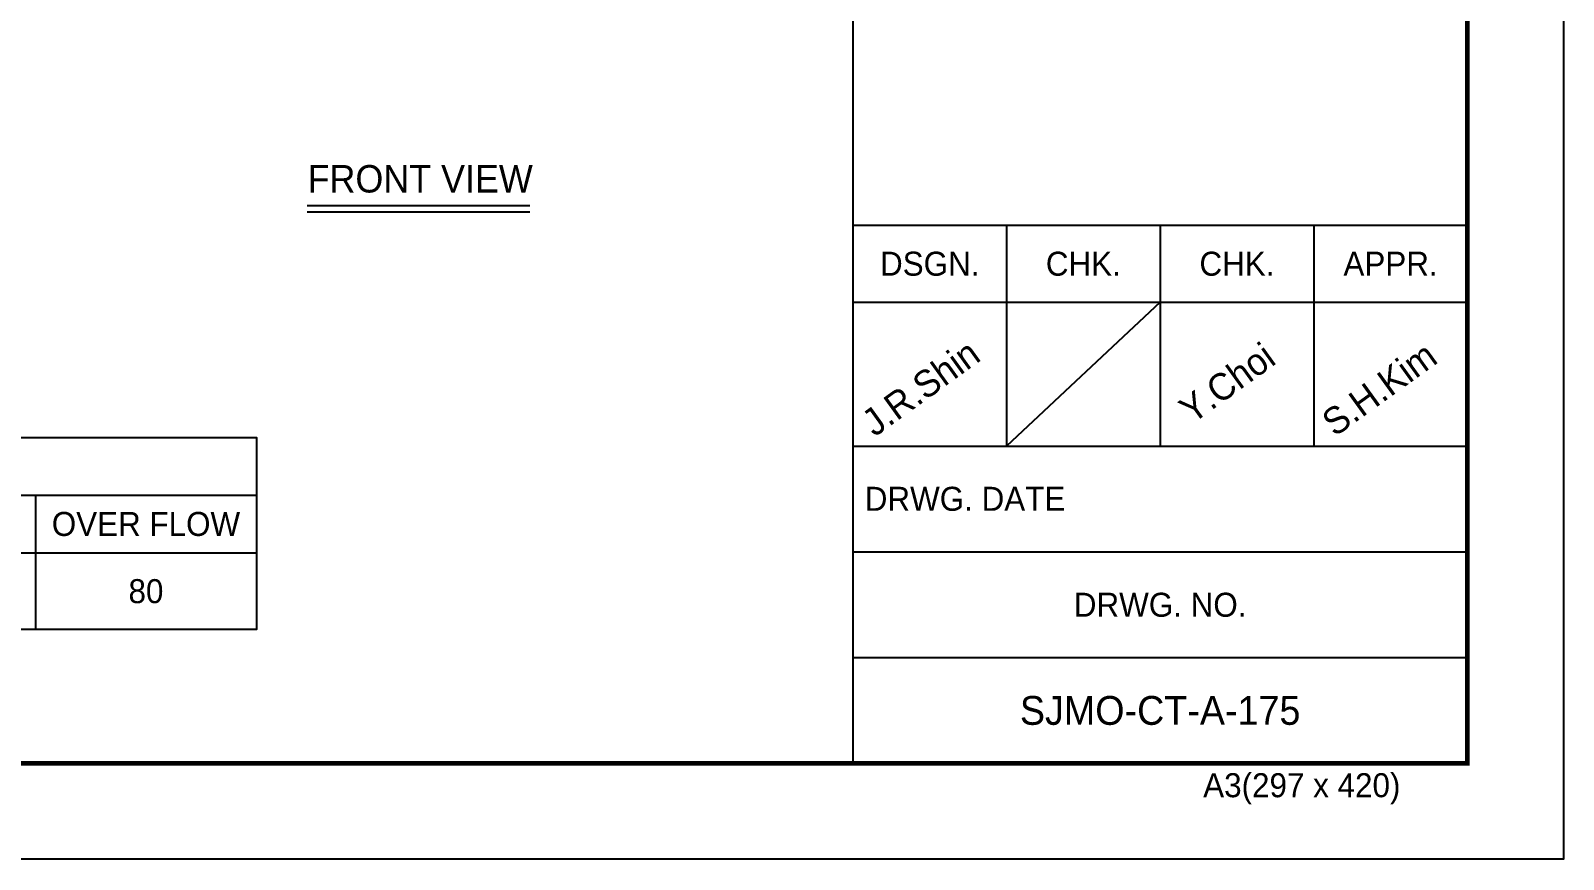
# Model space of a CAD drawing. Header units: millimetres. Extents: x -662372 to 32037, y -140374 to 23117.
# Drawn here: x 20858 to 32037, y 2322 to 8361 of the extents above; entities that cross this region are included whole.
import ezdxf
from ezdxf.enums import TextEntityAlignment as Align

# ---------------------------------------------------------------- set-up
doc = ezdxf.new("R2010")
doc.units = ezdxf.units.MM
for name, color, linetype in [('냉각탑_box', 1, 'Continuous'), ('냉각탑_form', 1, 'Continuous'), ('냉각탑_text', 3, 'Continuous')]:
    doc.layers.add(name, color=color, linetype=linetype)
doc.styles.add('돋움', font='Dotum.ttf')

msp = doc.modelspace()

# ---------------------------------------------------------------- linework, layer by layer
at = {"layer": 'Defpoints'}
msp.add_lwpolyline([(2629.4, 23117.1), (32036.6, 23117.1), (32036.6, 2322), (2629.4, 2322)], close=True, dxfattribs=at)
at = {"layer": '냉각탑_box'}
for p, q in [((22875.6, 7087.3), (24498.9, 7087.3)), ((22875.6, 7040.6), (24498.9, 7040.6)), ((17114.1, 4976.5), (22504.1, 4976.5)), ((20894.1, 4976.5), (20894.1, 3996.5)), ((7454.1, 4556.5), (22504.1, 4556.5))]:
    msp.add_line(p, q, dxfattribs=at)
msp.add_lwpolyline([(7454.1, 5396.5), (22504.1, 5396.5), (22504.1, 3996.5), (7454.1, 3996.5)], close=True, dxfattribs=at)
at = {"layer": '냉각탑_form'}
for p, q in [((26855.3, 15380.2), (26855.3, 3022.2)), ((26855.3, 6943.1), (31336.4, 6943.1)), ((27975.6, 6943.1), (27975.6, 5332.7)), ((29095.9, 6943.1), (29095.9, 5332.7)), ((30216.1, 6943.1), (30216.1, 5332.7)), ((26855.3, 6383), (31336.4, 6383)), ((29095.9, 6383), (27975.6, 5332.7)), ((26855.3, 5332.7), (31336.4, 5332.7)), ((26855.3, 4562.6), (31336.4, 4562.6)), ((26855.3, 3792.4), (31336.4, 3792.4))]:
    msp.add_line(p, q, dxfattribs=at)
at = {"layer": '냉각탑_form', "const_width": 35}
msp.add_lwpolyline([(3329.6, 22416.9), (3329.6, 3022.2), (31336.4, 3022.2), (31336.4, 22416.9)], close=True, dxfattribs=at)

# ---------------------------------------------------------------- texts
at = {"layer": '냉각탑_form', "style": '돋움'}
for s, p in [('DSGN.', (27415.5, 6663.1)), ('CHK.', (28535.7, 6663.1)), ('CHK.', (29656, 6663.1)), ('APPR.', (30776.3, 6663.1)), ('DRWG. NO.', (29095.9, 4177.5))]:
    msp.add_text(s, height=175.04, dxfattribs=at).set_placement(p, align=Align.MIDDLE_CENTER)
for s, height, p in [('DRWG. DATE', 175.04, (26941.5, 4862.1)), ('A3(297 x 420)', 175.043, (29409.9, 2774.6))]:
    msp.add_text(s, height=height, dxfattribs=at).set_placement(p)
at = {"layer": '냉각탑_text', "style": '돋움'}
for s, height, p in [('FRONT VIEW', 199.97, (23699.1, 7282)), ('OVER FLOW', 175, (21699.1, 4766.5)), ('80', 175, (21699.1, 4276.5)), ('SJMO-CT-A-175', 210.051, (29095.9, 3407.3))]:
    msp.add_text(s, height=height, dxfattribs=at).set_placement(p, align=Align.MIDDLE_CENTER)
for s, p in [('J.R.Shin', (27013.7, 5396.9)), ('Y.Choi', (29329, 5490.3)), ('S.H.Kim', (30370.2, 5396.9))]:
    msp.add_text(s, height=196.05, rotation=35.81856, dxfattribs=at).set_placement(p)

doc.saveas('drawing.dxf')
